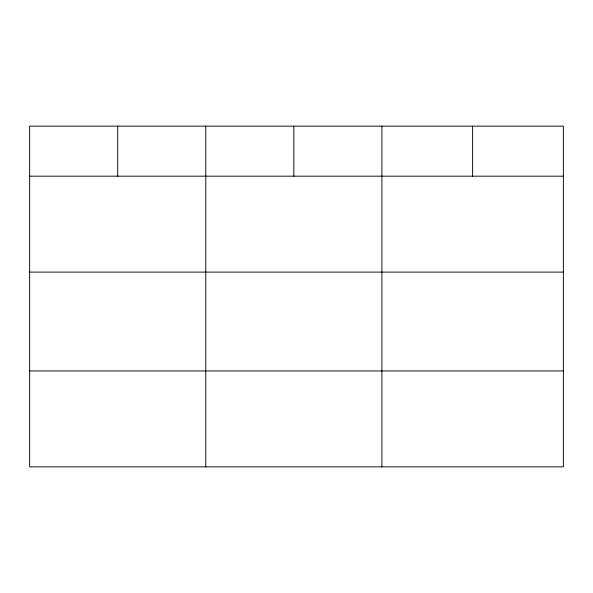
<?xml version="1.0" encoding="UTF-8"?>
<svg xmlns="http://www.w3.org/2000/svg" width="593" height="593" viewBox="0 0 593 593"><rect width="100%" height="100%" fill="white"/><g stroke="black" fill="none" stroke-linecap="round" stroke-linejoin="round"><path stroke-width="0.89" d="M563.35 272.105L563.35 126.146L29.65 126.146L29.65 466.854L563.35 466.854L563.35 272.105L29.65 272.105M29.65 176.18L563.35 176.18M29.65 370.936L563.35 370.936M472.621 126.146L472.621 176.18M381.892 126.146L381.892 466.854M293.831 126.146L293.831 176.18M205.771 126.146L205.771 466.854M117.71 126.146L117.71 176.18"/></g></svg>
